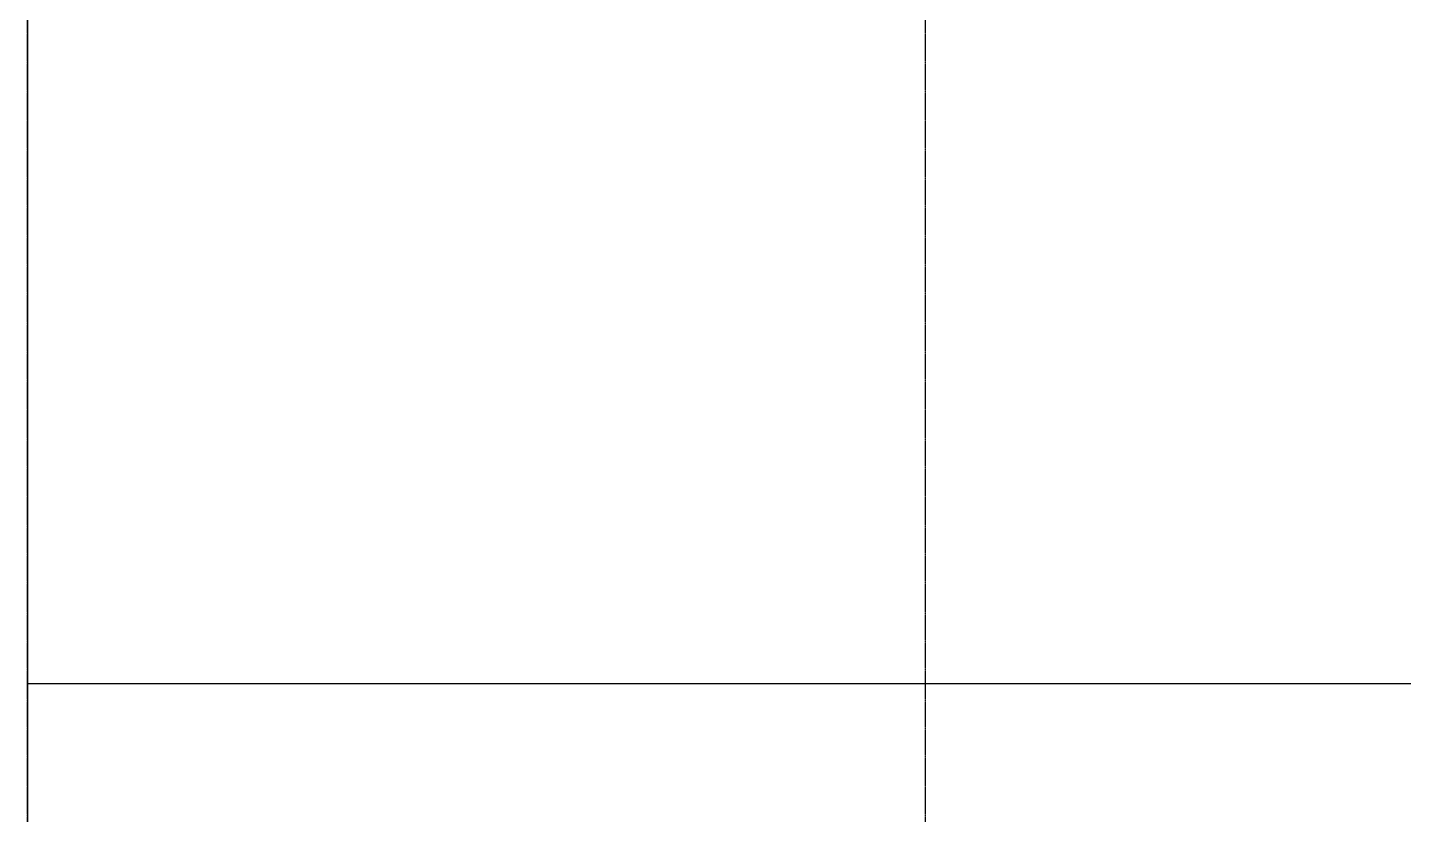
# Model space of a CAD drawing. Header units: millimetres. Extents: x -677815 to 476396, y -125373 to 39000.
# Drawn here: x 0 to 15109, y 13061 to 21706 of the extents above; entities that cross this region are included whole.
import ezdxf

# ---------------------------------------------------------------- set-up
doc = ezdxf.new("R2010")
doc.units = ezdxf.units.MM
doc.linetypes.add('Xref building Toll$0$Grid Line', pattern=[22.225, 12.7, -3.175, 3.175, -3.175])
doc.layers.add('AM_BOR', color=4, linetype='Continuous', lineweight=25)
doc.layers.add('Xref building Toll$0$A-FLOR', color=192, linetype='Continuous', lineweight=25)
doc.layers.add('Xref building Toll$0$S-GRID', color=8, linetype='Continuous')

# ---------------------------------------------------------------- blocks, each defined once
blk = doc.blocks.new('Xref building Toll$0$Toll Grids')
at = {"layer": 'Xref building Toll$0$S-GRID', "linetype": 'Xref building Toll$0$Grid Line'}
for p, q in [((0, -125373.3), (0, 36031.5)), ((9861, -125373.3), (9861, 36031.5))]:
    blk.add_line(p, q, dxfattribs=at)
blk = doc.blocks.new('Xref building Toll$0$building block 28092016')
at = {"layer": 'Xref building Toll$0$A-FLOR'}
for p, q in [((722550, -647925), (722550, -671405)), ((722550, -656999), (776934, -656999))]:
    blk.add_line(p, q, dxfattribs=at)
blk = doc.blocks.new('Xref building Toll')
for name, p in [('Xref building Toll$0$Toll Grids', (0, 0)), ('Xref building Toll$0$building block 28092016', (-722550, 671499))]:
    blk.add_blockref(name, p)

msp = doc.modelspace()

# ---------------------------------------------------------------- block references
at = {"layer": 'AM_BOR'}
msp.add_blockref('Xref building Toll', (0, 0), dxfattribs=at)

doc.saveas('drawing.dxf')
